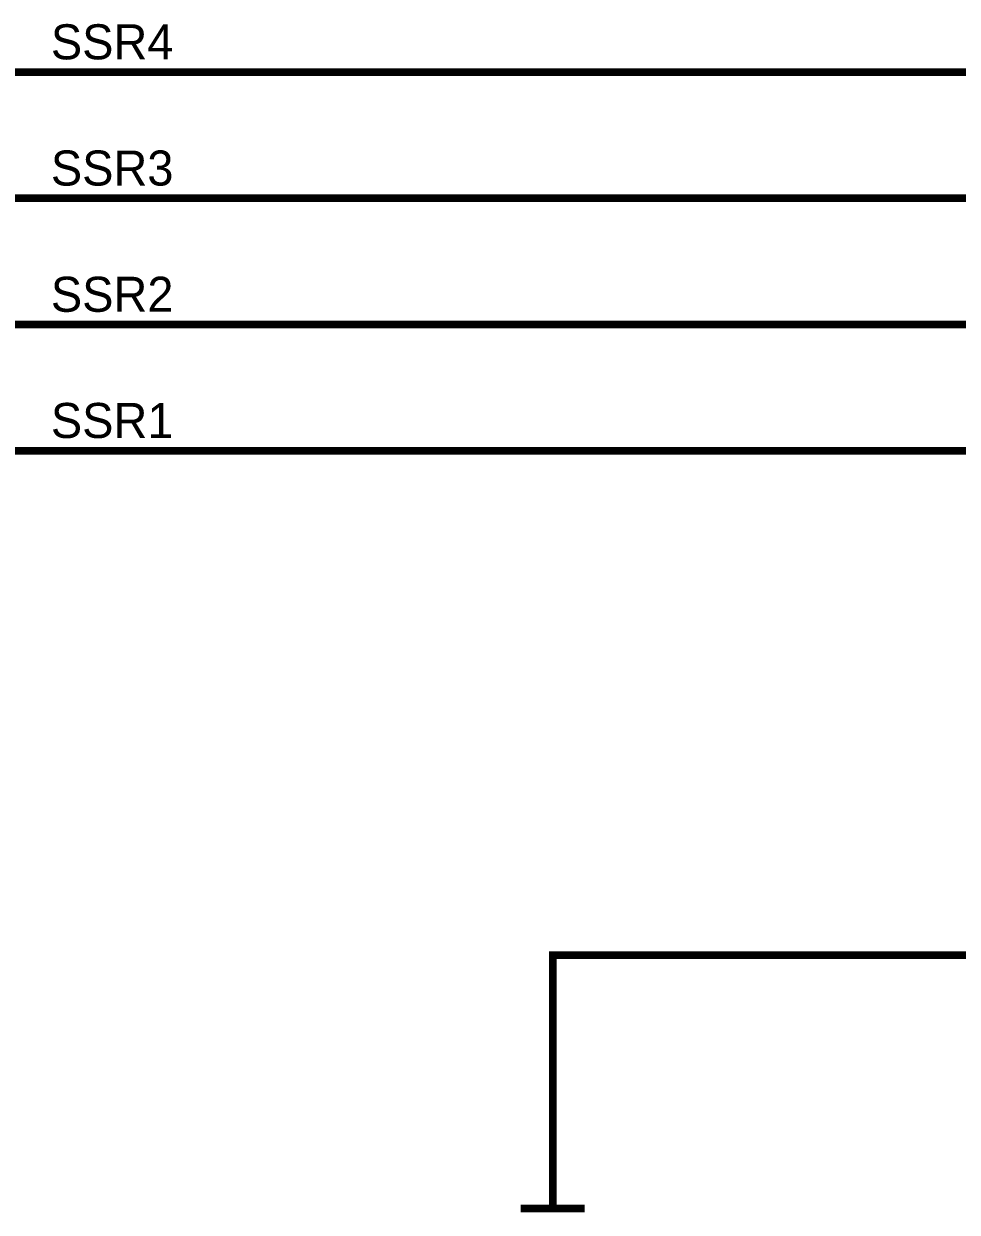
# Model space of a CAD drawing. Extents: x 0 to 594, y 0 to 420.
# Drawn here: x 394 to 430.98, y 294.8 to 341.91 of the extents above; entities that cross this region are included whole.
import ezdxf

# ---------------------------------------------------------------- set-up
doc = ezdxf.new("R2010")
doc.units = 0
doc.layers.add('SHEET', color=255, linetype='CONTINUOUS')

msp = doc.modelspace()

# ---------------------------------------------------------------- linework, layer by layer
at = {"layer": 'SHEET', "const_width": 0.3}
for points in [[(392.469, 339.999), (432.442, 339.999)], [(392.469, 334.996), (432.442, 334.996)], [(392.469, 329.993), (432.442, 329.993)], [(432.442, 324.989), (392.469, 324.989)], [(414.956, 297.488), (414.956, 304.993), (432.442, 304.993), (432.442, 309.997), (432.442, 315), (432.442, 319.986)], [(414.956, 297.488), (414.956, 294.952)], [(413.688, 294.952), (416.224, 294.952)]]:
    msp.add_lwpolyline(points, dxfattribs=at)

# ---------------------------------------------------------------- texts
at = {"layer": 'SHEET'}
for s, p in [('SSR4', (395.074, 340.503)), ('SSR3', (395.074, 335.5)), ('SSR2', (395.074, 330.496)), ('SSR1', (395.074, 325.493))]:
    msp.add_text(s, height=1.3898, dxfattribs=at).set_placement(p)

doc.saveas('drawing.dxf')
